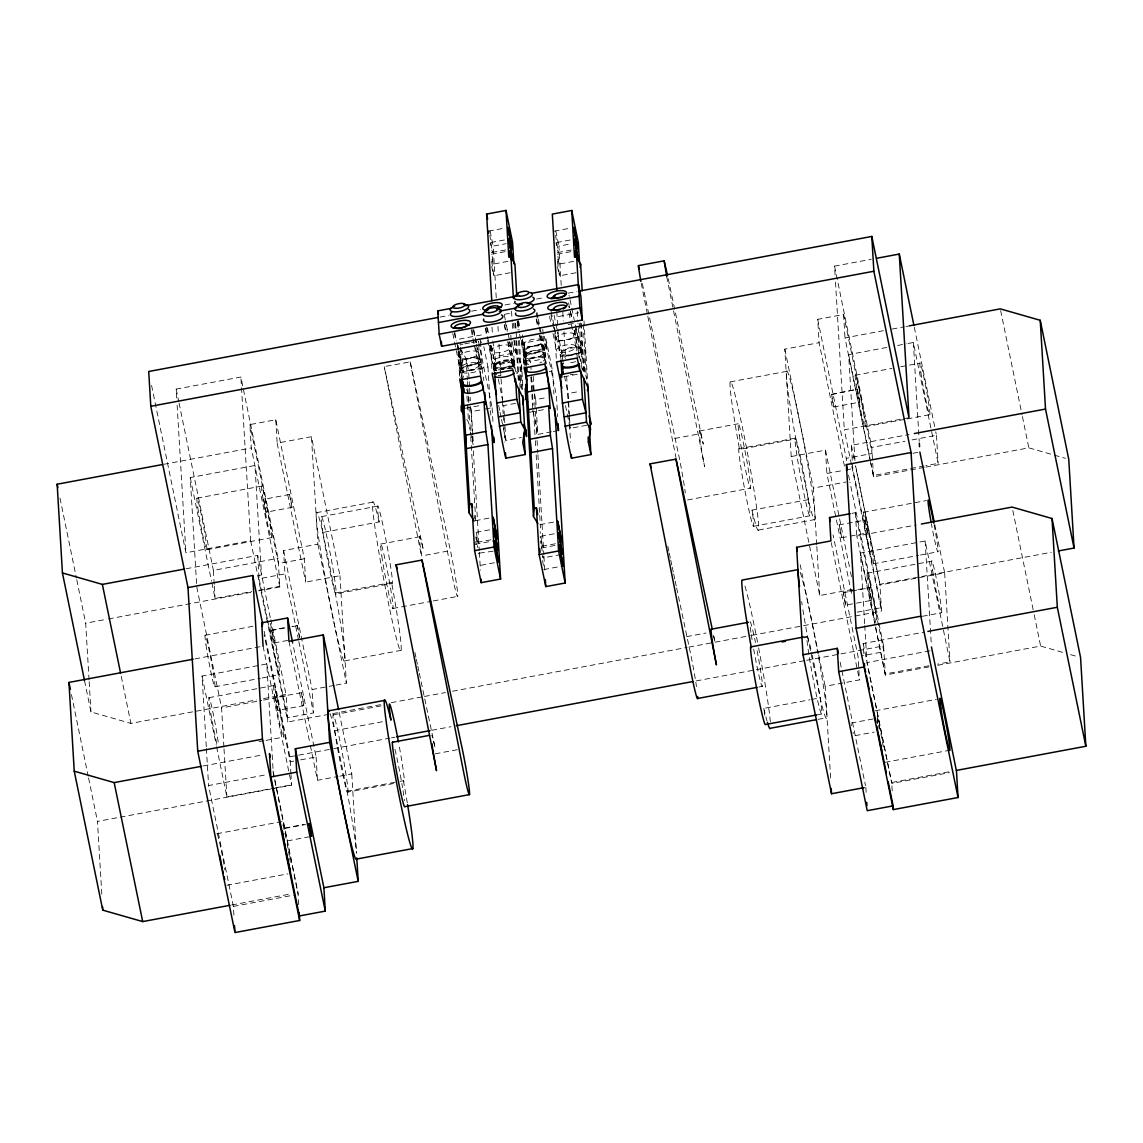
<?xml version="1.0" encoding="UTF-8"?>
<svg xmlns="http://www.w3.org/2000/svg" width="1143" height="1143" viewBox="0 0 1143 1143"><rect width="100%" height="100%" fill="white"/><g stroke="black" fill="none" stroke-linecap="round" stroke-linejoin="round"><path stroke-width="0.75" stroke-dasharray="5 3.75" d="M263.619 499.334L266.09 512.207L291.965 507.378L290.922 500.248L289.508 494.49L263.619 499.334L266.09 512.207M287.679 640.423L273.877 643.009L272.448 637.251L271.405 630.122L285.207 627.536M273.877 643.009L271.491 630.164M275.42 697.544L277.892 710.417L303.767 705.588L302.724 698.459L301.309 692.701L275.42 697.544L277.892 710.417M289.508 494.49L291.965 507.378M299.495 637.651L297.294 625.292L292.108 626.25M301.309 692.701L303.767 705.588M410.108 361.788L450.599 567.642A32.947 1.557 79.4 0 0 457.743 594.403A32.947 1.557 79.4 0 0 449.256 545.082L410.237 361.845L384.234 366.632L421.596 556.784M490.79 539.825L477.845 542.239L476.117 530.466M493.104 551.197L478.546 553.255M505.563 249.974L492.476 252.332L489.833 235.458M507.878 261.347L493.319 264.076L491.59 252.303M510.192 272.72L494.019 275.749L491.219 258.818M555.369 543.782L542.425 546.197L540.168 531.724M560.913 554.555L543.125 557.884L542.996 555.884M571.286 250.003L558.341 252.417L555.555 235.487M573.6 261.39L559.041 264.104L557.313 252.332M575.901 272.763L559.727 275.777L556.941 258.847M831.432 394.478L857.321 389.249L859.793 402.122L833.919 406.965L832.49 401.207L831.432 394.478L857.321 389.249M833.919 406.965L831.533 394.121M850.321 536.138L867.58 532.924L865.208 520.079L839.233 524.866L841.605 537.71L848.606 536.467M841.691 537.753L839.233 524.866M852.621 603.875L845.62 605.133L843.248 592.288L869.223 587.488L871.595 600.332L854.335 603.561M845.706 605.176L843.248 592.288M865.108 520.036L867.58 532.924M871.595 600.332L869.123 587.459M459.429 376.204L460.243 357.23L459.186 352.058M523.765 364.188L524.566 345.215L522.451 334.856M524.494 365.346L523.637 351.13L524.423 342.929L545.983 338.899L552.555 370.932L553.926 394.092M520.136 387.977L519.508 377.533L521.551 364.603L513.307 347.329L511.535 338.685M488.547 231.129L504.72 228.114M490.861 242.516L505.42 239.787M554.269 231.172L570.443 228.143M496.248 297.78L493.176 246.102L506.12 243.688M491.561 254.189L506.12 251.474M556.584 242.545L571.143 239.83M561.227 285.336L558.898 246.131L571.843 243.716M557.27 254.217L571.829 251.503M440.055 317.082L448.828 315.439M471.645 311.182L480.417 309.539M504.992 304.952L513.764 303.309M536.581 299.052L543.597 297.737M568.171 293.151L576.944 291.508M504.52 314.311L512.964 312.725M558.413 316.54L578.672 312.768M176.708 397.993L176.179 389.106L240.887 377.019L278.106 558.298L279.806 586.945L258.832 590.86M835.09 275.034L834.561 266.133L871.28 259.275M481.389 334.942L459.843 338.957L460.215 345.186M458.072 350.372L457.757 345.143L462.944 344.186M464.672 343.857L469.844 342.886M471.573 342.571L476.745 341.6M568.257 324.512L573.429 323.54M578.815 337.271L582.359 352.587L560.799 356.616L558.556 341.057L578.815 337.271L577.987 323.383M546.54 348.244L544.954 343.843L524.694 347.629L524.98 352.273L546.54 348.244L545.983 338.899M495.905 370.261L495.09 356.573L516.636 352.558L513.879 340.643M469.516 386.634L468.559 370.589L487.961 366.96L483.818 346.729M480.474 341.671L482.06 368.375L461.801 372.161L462.129 377.447M516.565 373.304L517.865 373.061L516.022 371.546M279.806 586.945L251.289 447.956L249.888 424.596L275.777 419.767L304.309 558.756L305.695 582.116L340 575.701L311.467 436.712L277.163 443.127L305.695 582.116M844.434 466.058L819.102 342.7L817.716 319.354L843.605 314.511L872.138 453.5L846.249 458.343L846.549 463.344M549.312 371.532L552.555 370.932M563.713 376.804L577.215 374.29M163.835 464.287L251.289 447.956M465.272 408.28L482.16 405.122M852.321 589.445L819.731 595.532L791.213 456.543L784.812 349.115L819.102 342.7M924.13 467.401L873.523 476.86L844.991 337.871L885.125 330.37M892.111 329.07L904.327 326.784M906.07 326.469L909.557 325.812M472.759 434.24L471.402 411.623L483.489 409.365M485.218 409.037L492.119 407.751L478.474 341.286L480.546 376.076M504.392 416.023L503.763 405.579L515.836 403.322M551.612 431.825L537.81 434.411L535.738 399.607L547.811 397.35M569.443 416.181L568.085 393.563L580.173 391.306M529.866 412.252L546.74 409.094M196.567 583.516L190.252 477.56L254.96 465.472L261.49 574.972L256.232 575.943M854.935 460.558L848.635 354.601L887.111 347.415M897.598 345.457L906.342 343.814M908.099 343.486L913.343 342.514L938.146 463.372L925.901 465.658M730.177 381.905L786.484 371.389M501.52 419.381L505.835 440.384L521.365 437.483M553.341 431.511L558.513 430.54M565.499 405.622L570.157 428.368L589.145 424.825M196.896 498.205L261.604 486.118M855.264 375.233L891.983 368.375M900.727 366.732L907.728 365.431M909.471 365.103L919.972 363.145M699.373 431.025L738.207 423.767M674.784 438.441L700.673 433.611L703.274 444.127L667.869 277.02M316.34 512.707L372.632 502.191M321.64 516.593L377.933 506.078M738.921 448.699L795.214 438.183M151.576 385.434L185.923 552.783L250.646 540.696L240.887 377.019M808.301 499.662L752.008 510.164L752.508 513.421A39.548 1.872 79.4 0 1 746.708 499.634A39.548 1.872 79.4 0 1 739.55 449.456L795.857 438.941L794.928 433.969A75.795 3.586 79.4 0 1 788.713 374.961A75.795 3.586 79.4 0 1 810.573 481.432A75.795 3.586 79.4 0 1 809.187 503.463L795.857 438.941M851.464 464.687L844.306 429.825L909.014 417.738M206.769 549.74L271.477 537.653M865.137 426.768L905.356 419.252M907.113 418.924L929.845 414.68M322.855 532.452L336.271 598.275A75.795 3.586 79.4 0 1 342.486 657.282A75.795 3.586 79.4 0 1 320.626 550.812A75.795 3.586 79.4 0 1 322.012 528.78L322.855 532.452L379.162 521.937A39.548 1.872 79.4 0 1 383.734 528.88A39.548 1.872 79.4 0 1 391.949 583.401L335.656 593.917L334.728 591.56A39.548 1.872 79.4 0 1 322.126 527.337A39.548 1.872 79.4 0 1 328.084 542.539A39.548 1.872 79.4 0 1 335.656 593.917M186.138 568.757L257.675 555.384L270.348 618.134M298.509 639.937L284.95 573.915L283.564 550.555L317.854 544.154L311.467 436.712M791.213 456.543L825.503 450.142L850.106 570.014M857.15 612.162L881.31 607.647L852.778 468.659L851.392 445.299L909.099 434.526M475.388 520.679L493.19 517.35M214.227 584.402L213.398 570.386L278.106 558.298M873.523 476.86L871.766 447.427L904.999 441.227M912 439.912L936.474 435.34L935.76 431.854M380.648 544.068L419.481 536.81M304.309 558.756L278.421 563.585L249.888 424.596M476.088 532.352L493.876 529.038M912.857 453.314L919.858 452.014M539.967 524.637L557.77 521.322M267.276 618.706L259.075 578.744L284.95 573.915M851.506 593.374L826.889 473.488L844.148 470.273M845.877 469.944L852.778 468.659M687.586 499.948L750.551 488.19M475.159 544.339L494.576 540.71M447.642 551.083L421.753 555.912A32.947 1.557 79.4 0 1 423.367 549.926L384.234 366.632M540.668 536.324L558.456 532.995M211.869 582.873L215.07 598.418L251.789 591.56M258.789 590.245L279.778 586.33M924.158 465.987L873.438 475.459L870.952 463.372M89.068 679.999L85.682 623.206L106.67 619.277M108.414 618.949L251.831 592.174M816.716 544.74L813.345 488.104L845.92 482.017M925.873 467.087L1028.829 447.856L1065.433 458.329M541.368 547.997L559.156 544.668M480.846 565.285L497.034 562.27M335.299 593.003L391.592 582.487L391.949 583.401M753.594 526.323L809.887 515.807M543.811 569.557L563.228 565.928M758.566 530.052L814.873 519.536M851.949 513.364L855.407 512.721L883.925 651.71L861.493 655.896M205.054 635.265L255.775 625.793M863.422 512.307L926.387 500.548M271.391 630.522L285.207 627.936M292.108 626.65L297.28 625.678M392.992 608.476L431.468 601.289M433.226 600.961L457.7 596.389M194.867 658.897L261.333 646.495M928.945 666.912L885.325 675.07L856.793 536.081L916.129 524.994M206.283 746.679L202.068 676.042L266.776 663.954L273.306 773.454L298.109 894.312M864.651 623.721L860.45 553.083L925.158 540.996L949.962 661.854L937.717 664.14M344.715 660.868L401.022 650.353M214.927 686.8L260.39 678.299M262.147 677.97L279.635 674.713M873.295 563.842L918.772 555.341M920.515 555.012L938.003 551.755M867.051 573.257L931.759 561.17M208.912 697.673L273.62 685.586M84.539 680.685L90.969 711.946L130.902 723.39L256.546 699.916M263.519 698.616L286.207 694.372L287.85 721.99L380.662 704.645M267.633 620.435L287.593 717.733L313.482 712.903L312.096 689.543L327.527 686.657M329.241 686.343L334.385 685.386M336.099 685.057L346.386 683.143L340 575.701M751.923 635.308L881.51 611.105L879.924 584.287L1051.317 552.283M223.914 747.065L221.585 707.917L261.804 700.402M263.562 700.073L286.293 695.83L270.877 619.677M934.745 524.523L944.661 572.872L879.953 584.959L855.507 465.815M843.234 592.688L869.123 587.845M686.586 636.651L706.003 633.022M391.177 702.688L422.696 696.801M424.453 696.473L445.456 692.544M452.471 691.244L687.129 647.409M688.886 647.095L713.403 642.509M715.147 642.18L750.179 635.637M333.442 714.804L381.205 705.874M803.6 637.022L807.015 636.394M804.243 637.794L807.658 637.151L806.729 632.179A75.795 3.586 79.4 0 1 802.4 606.576M922.401 616.306L941.632 612.705M259.004 741.693L264.247 740.707M266.005 740.378L283.493 737.121M330.041 713.518A75.795 3.586 79.4 0 1 333.813 726.991L334.656 730.663L384.134 721.419M203.168 765.981L262.504 754.909M863.779 653.525L863.194 643.509L924.401 632.079M290.965 774.297L289.922 756.78L296.923 755.48M298.68 755.152L331.956 748.936M333.699 748.608L389.749 738.149M391.492 737.821L394.992 737.164M431.768 730.291L451.042 726.691M696.201 680.914L804.786 660.625M806.529 660.297L883.582 645.909L849.949 482.06M293.68 761.152L290.222 761.795L264.19 634.965M300.58 759.866L316.111 756.966L292.565 642.295M233.915 915.114L233.401 906.399L208.597 785.541L266.305 774.754M929.931 650.81L866.965 662.583L891.769 783.441L949.49 772.654M758.852 687.043L762.352 686.386M435.169 753.823L457.829 749.594M216.598 746.822L226.886 796.9L274.106 788.084M275.849 787.756L291.594 784.812M928.973 665.769L885.254 673.941L874.981 623.864M101.813 894.183L97.484 821.403L118.472 817.488M120.215 817.159L270.62 789.07M272.377 788.741L291.608 785.155L291.022 775.14M310.367 745.565L317.497 780.312L338.071 776.468M339.785 776.154L351.787 773.911L338.957 711.375M830.604 777.969L825.146 686.3L859.436 679.899L858.05 656.539L833.09 534.924M937.674 665.283L1040.63 646.066L1063.919 652.724M764.781 715.189A39.548 1.872 79.4 0 0 764.31 711.632L763.81 708.374L809.873 699.773M811.573 699.459L820.102 697.859M347.101 791.213L398.278 781.655M399.979 781.341L403.393 780.698L403.75 781.612A39.548 1.872 79.4 0 0 398.764 743.579M347.458 792.128A39.548 1.872 79.4 0 0 339.885 740.75A39.548 1.872 79.4 0 0 333.913 725.548A39.548 1.872 79.4 0 0 346.529 789.77L347.458 792.128L393.521 783.526M816.573 714.961L821.688 714.018M818.131 719.347L826.66 717.747M216.87 833.747L279.821 821.988M875.238 710.789L936.446 699.359M284.936 828.003L303.909 824.46M284.921 828.404L305.624 824.532M851.035 723.076L873.466 718.89M287.393 840.891L309.824 836.705M855.221 735.635L874.209 732.091M226.743 885.282L287.95 873.852M885.111 762.324L949.819 750.237M231.7 904.97L291.022 893.897M892.212 790.842L891.711 782.498L949.433 771.725M233.401 906.399L294.608 894.969M1070.577 654.639L1077.235 656.539M558.341 252.417L557.527 250.117M559.041 264.104L557.227 257.332M859.793 402.122L857.321 389.649M559.727 275.777L558.913 273.477M493.319 264.076L491.504 257.289M494.019 275.749L493.204 273.448M542.425 546.197L540.082 536.71M543.125 557.884L542.311 555.569M477.845 542.239L476.031 535.467M478.531 553.912L478.117 553.069M297.294 625.292L299.68 636.965M466.758 419.438L468.516 422.253L470.287 430.882M523.637 351.13L530.652 362.474L531.081 369.575M459.943 348.572L466.073 358.502L468.559 370.589M575.515 324.955L577.629 335.313L585.888 352.587L583.844 365.517L586.673 379.333M480.36 339.885L481.417 342.814M492.476 252.332L491.804 250.088M877.167 718.761L878.01 722.347M851.521 724.476L851.806 725.705M752.008 510.164L752.894 513.979A75.795 3.586 79.4 0 0 754.28 491.947A75.795 3.586 79.4 0 0 732.42 385.477A75.795 3.586 79.4 0 0 738.635 444.484L739.55 449.456M763.81 708.374L764.696 712.189A75.795 3.586 79.4 0 0 766.996 720.947M713.646 636.222L715.075 642.337L713.603 635.379M334.656 730.663L348.072 796.485A75.795 3.586 79.4 0 1 356.502 853.264M379.162 521.937L378.304 518.265A75.795 3.586 79.4 0 0 376.919 540.296A75.795 3.586 79.4 0 0 398.778 646.767A75.795 3.586 79.4 0 0 392.578 587.759L391.592 582.487M642.352 283.607L677.385 448.956A32.947 1.557 79.4 0 1 685.314 492.919M667.798 546.211L668.912 551.44M669.284 553.169L670.384 558.398M670.755 560.141L671.855 565.356M672.227 567.099L673.327 572.329M673.698 574.057L674.813 579.287M675.17 581.03L676.285 586.245M676.656 587.988L689.186 647.167A32.947 1.557 79.4 0 1 696.487 686.6M558.441 271.448L557.384 266.29M492.733 271.42L491.661 266.262M540.339 540.953L540.853 543.396M475.745 536.981L477.788 547.611M414.895 652.396L415.995 657.611M416.366 659.354L417.466 664.583M417.838 666.312L418.952 671.541M419.324 673.284L435.169 748.122A32.947 1.557 79.4 0 0 432.926 738.864M1000.654 310.596L1022.056 414.838M1022.413 416.581L1028.829 447.856M1012.812 510.55L1033.858 613.048M1034.215 614.791L1040.63 646.066M914.3 327.269L935.403 430.111M834.561 266.133L871.766 447.427M848.635 354.601L870.609 461.643M851.392 445.299L854.235 459.2M855.664 466.158L879.924 584.287M851.821 466.43L881.51 611.105M817.716 319.354L846.249 458.343M848.52 475.088L849.592 480.317M860.45 553.083L874.624 622.135M850.463 571.757L851.535 576.958M863.194 643.509L891.711 782.498M831.261 542.654L859.436 679.899M784.812 349.115L813.345 488.104M840.162 662.24L865.48 785.598M800.171 564.685L818.359 653.296M818.717 655.039L825.146 686.3M563.056 362.145L561.399 351.258A11.273 3.972 -11.6 0 1 580.573 347.686L582.216 358.559A11.273 3.972 -11.6 0 1 580.515 359.716M580.573 347.686L582.216 358.559M555.784 230.957L558.898 246.131M570.043 299.623L571.457 306.538M571.814 308.267L574.3 320.369M576.072 328.998L580.33 349.744A9.387 3.3 -11.6 0 1 566.671 355.216A9.387 3.3 -11.6 0 1 566.328 349.444A9.387 3.3 -11.6 0 1 580.33 349.744M580.83 359.688L582.401 369.246M568.6 302.866L572.071 319.797M574.157 329.941L575.2 335.028A9.887 3.472 -11.6 0 1 560.827 340.771A9.887 3.472 -11.6 0 1 560.456 334.713A9.887 3.472 -11.6 0 1 575.2 335.028M581.416 365.403L582.473 370.575M570.286 311.639L572.071 320.269M574.2 330.641L580.587 361.76A9.387 3.3 -11.6 0 0 580.215 360.959M568.957 312.853L571.029 323.012M571.386 324.698L575.901 346.7A9.887 3.472 -11.6 0 1 561.513 352.458A9.887 3.472 -11.6 0 1 561.156 346.386A9.887 3.472 -11.6 0 1 575.901 346.7M554.084 315.168L555.498 322.083M555.855 323.812L561.885 353.187M561.399 351.258L562.813 358.145A11.273 3.972 -11.6 0 1 581.987 354.573M551.14 311.625L560.913 358.573M564.499 376.076L568.085 393.563M550.926 314.954L554.398 331.884M554.741 333.57L555.784 338.642M549.54 316.482L550.926 323.255M553.012 333.399L556.484 350.329M544.239 336.256L556.441 395.735L557.684 416.624M536.939 312.296L537.982 317.383M538.339 319.068L541.453 334.299M541.811 335.985L542.854 341.071A9.887 3.472 -11.6 0 1 528.466 346.815A9.887 3.472 -11.6 0 1 528.109 340.757A9.887 3.472 -11.6 0 1 542.854 341.071M543.611 345.8L545.268 356.687A11.273 3.972 -11.6 0 1 526.094 360.259L524.451 349.387A11.273 3.972 -11.6 0 1 543.611 345.8L545.268 356.687M536.267 313.296L538.753 325.398M539.11 327.127L543.368 347.858A9.387 3.3 -11.6 0 1 529.709 353.33A9.387 3.3 -11.6 0 1 529.366 347.572A9.387 3.3 -11.6 0 1 543.368 347.858M536.596 318.897L537.982 325.669M540.067 335.828L543.539 352.744A9.887 3.472 -11.6 0 1 529.166 358.502A9.887 3.472 -11.6 0 1 528.809 352.43A9.887 3.472 -11.6 0 1 543.539 352.744M525.666 364.674L525.437 360.674A11.273 3.972 -11.6 0 1 544.597 357.102L546.011 363.988M536.196 319.411L537.61 326.312M539.382 334.956L544.354 359.159M531.124 377.161L535.738 399.607M518.565 320.997L520.308 328.841M522.437 339.214L526.094 360.259M517.393 321.126L519.165 329.77M521.294 340.128L525.909 362.602M525.437 360.674L526.852 367.56M517.179 322.526L519.265 332.684M519.608 334.37L524.123 356.373M532.852 410.237L537.81 434.411M490.061 230.929L493.176 246.102M519.508 377.533L521.994 389.62M513.893 360.388L515.307 367.274A11.273 3.972 -11.6 0 0 496.133 370.861L494.719 363.974A11.273 3.972 -11.6 0 1 513.893 360.388L515.536 371.275M504.277 314.882L506.006 323.355M506.363 325.041L509.478 340.271M509.835 341.957L510.878 347.029A9.887 3.472 -11.6 0 1 496.491 352.787A9.887 3.472 -11.6 0 1 496.133 346.715A9.887 3.472 -11.6 0 1 510.878 347.029M505.135 320.969L507.263 331.341M509.392 341.714L513.65 362.445A9.387 3.3 -11.6 0 1 499.991 367.917A9.387 3.3 -11.6 0 1 499.648 362.16A9.387 3.3 -11.6 0 1 513.65 362.445M494.376 373.29L493.433 365.846A11.273 3.972 -11.6 0 1 512.593 362.274L514.007 369.16M504.62 324.869L506.006 331.641M508.092 341.8L511.564 358.716A9.887 3.472 -11.6 0 1 497.191 364.46A9.887 3.472 -11.6 0 1 496.834 358.402A9.887 3.472 -11.6 0 1 511.564 358.716M512.593 362.274L513.893 371.432M504.192 324.583L505.606 331.499M507.735 341.857L512.35 364.331M491.561 346.1L496.576 370.589M498.377 379.333L503.763 405.579M487.404 327.87L488.818 334.785M490.947 345.157L495.205 365.903M486.604 326.969L488.332 335.428M490.418 345.586L491.461 350.658M494.719 363.974L496.376 374.847M485.746 328.027L487.161 334.942M487.518 336.671L493.905 367.775M493.433 365.846L494.833 372.732M485.204 328.498L487.289 338.657M487.647 340.343L492.162 362.345M498.648 405.394L499.734 410.637M500.091 412.394L501.163 417.638M479.846 357.959L481.489 368.846A11.273 3.972 -11.6 0 1 462.329 372.418L460.672 361.545A11.273 3.972 -11.6 0 1 479.846 357.959L481.489 368.846M473.659 329.384L477.131 346.315M477.474 348.001L478.517 353.073A9.887 3.472 -11.6 0 1 464.144 358.831A9.887 3.472 -11.6 0 1 463.772 352.758A9.887 3.472 -11.6 0 1 478.517 353.073M473.573 330.641L476.059 342.743M476.402 344.472L479.603 360.031A9.387 3.3 -11.6 0 1 465.944 365.489A9.387 3.3 -11.6 0 1 465.601 359.731A9.387 3.3 -11.6 0 1 479.603 360.031M471.916 329.227L473.659 337.685M475.745 347.829L479.217 364.76A9.887 3.472 -11.6 0 1 464.83 370.503A9.887 3.472 -11.6 0 1 464.472 364.446A9.887 3.472 -11.6 0 1 479.217 364.76M471.216 330.041L474.059 343.872M474.416 345.6L480.446 374.975M457.757 345.143L458.829 350.329M466.801 389.177L467.858 394.349M468.216 396.078L469.987 404.708M470.344 406.437L471.402 411.623M454.771 332.356L456.543 341M456.9 342.729L461.158 363.474M460.672 361.545L462.329 372.418M454.242 333.013L455.986 341.471M458.057 351.63L459.1 356.702M452.785 333.485L461.658 376.69M470.645 432.611L473.131 444.698M474.216 515.55L474.888 518.879M317.854 544.154L346.386 683.143M283.564 550.555L312.096 689.543M298.866 641.666L313.482 712.903M288.965 641.323L310.01 743.836M250.646 540.696L287.85 721.99M264.162 631.279L289.922 756.78M263.076 646.166L291.608 785.155M273.048 770.968L298.009 892.583L298.737 904.77M176.179 389.106L178.694 401.307M179.051 403.05L213.398 570.386M190.252 477.56L211.526 581.144M196.782 587.059L221.585 707.917M202.068 676.042L216.256 745.107M121.272 676.47L130.902 723.39M60.008 498.105L76.41 578.029M76.767 579.772L85.682 623.206M71.452 694.587L88.211 776.24M88.568 777.969L97.484 821.403M666.74 276.606L704.617 466.687A32.947 1.557 79.4 0 1 700.673 433.611M641.209 283.193L647.467 314.582M647.81 316.325L675.956 457.571M555.998 242.93L556.527 245.645M490.276 242.902L490.818 245.616M807.658 637.151L820.988 701.673A75.795 3.586 79.4 0 0 818.217 655.153M541.396 546.111L542.368 551.583M475.674 541.639L476.188 544.425M403.393 780.698L404.365 785.97A75.795 3.586 79.4 0 1 407.308 803.015M878.653 725.676L879.153 728.748M877.653 723.69L877.138 720.619M542.611 560.584L543.439 565.642M853.035 732.134L853.264 733.577M492.833 341.028L495.09 356.573M482.06 368.375L483.818 380.519M936.474 435.34L938.146 463.372M944.661 572.872L949.962 661.854M913.343 342.514L919.229 441.412M925.158 540.996L931.359 645.195M883.582 645.909L885.325 675.07M864.751 625.492L866.865 660.811M843.605 314.511L844.991 337.871M855.407 512.721L856.793 536.081M865.837 787.341L866.337 795.671M835.504 282.15L844.306 429.825M825.503 450.142L826.889 473.488M816.816 546.483L819.731 595.532M584.002 320.997L587.645 382.176M583.187 324.483L586.373 377.947M581.358 323.355L584.43 374.918M580.587 322.969L583.473 371.389M579.301 323.212L581.058 352.83M577.258 311.225L577.887 321.654M577.629 335.313L578.987 357.93M575.472 328.441L577.229 358.016M569.543 417.924L570.157 428.368M562.827 312.068L563.356 320.983M563.985 331.67L565.585 358.402M566.642 376.218L568.014 399.393M568.128 401.179L568.871 413.652M568.971 415.423L569.4 422.553M569.5 424.339L570.571 442.155M556.798 311.539L558.556 341.057M554.441 327.084L556.512 361.888M544.954 343.843L546.111 363.445M544.597 357.102L544.84 361.088M542.796 329.27L543.111 334.485M543.211 336.228L544.868 364.06M533.238 376.333L536.953 438.712M537.067 440.484L537.81 452.971M537.91 454.743L543.854 554.541M543.954 556.327L544.911 572.357M531.509 376.69L533.195 405.136M533.624 412.252L535.21 438.926M535.31 440.698L535.738 447.813M536.167 454.928L539.653 513.607M539.753 515.379L540.496 527.823M530.881 377.176L532.738 408.494M526.28 352.03L526.994 364.103M524.423 342.929L525.809 366.103M522.508 340.1L524.166 367.932M521.551 364.603L521.865 369.832M521.965 371.561L522.908 387.22M518.293 320.969L518.822 329.856M519.451 340.528L522.422 390.306M517.265 320.883L517.793 329.798M518.422 340.485L521.179 386.82M515.636 323.326L519.236 383.777M514.879 322.94L515.293 329.913M515.907 340.357L518.265 379.976M513.578 323.183L513.993 330.156M514.621 340.6L515.35 352.801M511.55 311.196L512.164 321.612M512.264 323.355L512.678 330.298M513.307 347.329L514.55 368.203M510.821 335.242L511.135 340.457M511.235 342.2L512.893 370.032M504.492 417.752L505.835 440.384M497.948 326.298L498.377 333.427M499.005 344.114L502.306 399.364M502.406 401.136L503.149 413.609M503.249 415.395L503.677 422.524M503.792 424.31L504.849 442.127M492.019 327.141L492.433 334.085M490.533 346.072L492.19 373.904M492.119 407.751L493.147 425.153M487.961 366.96L490.833 415.08M472.859 435.983L473.373 444.684M469.616 388.406L470.359 400.879M470.787 408.008L472.373 434.74M472.473 436.526L472.902 443.655M473.331 450.785L479.274 550.583M479.374 552.355L480.431 570.186M466.073 358.502L467.344 379.833M467.444 381.619L467.773 386.948M467.873 388.734L468.83 404.736M468.93 406.508L470.63 434.954M470.73 436.74L475.917 523.865M466.958 396.15L468.516 422.253M461.801 349.787L463.444 377.404M460.329 347.229L462.143 377.647M460.243 357.23L461.386 376.376M459.272 350.715L460.858 377.39M458.172 352.101L459.829 379.947M351.787 773.911L356.487 852.735M316.111 756.966L317.497 780.312M275.777 419.767L277.163 443.127M257.675 555.384L259.075 578.744M214.341 586.159L215.07 598.418M224.014 748.851L226.886 796.9M206.383 748.451L208.597 785.541M177.136 405.108L185.923 552.783M89.168 681.771L90.969 711.946M480.089 361.96A11.273 3.972 -11.6 0 1 460.915 365.531M462.086 368.432A11.273 3.972 -11.6 0 1 481.26 364.846M580.801 351.673A11.273 3.972 -11.6 0 1 561.642 355.259M575.615 361.674A11.273 3.972 -11.6 0 1 569.886 362.745M568.957 295.365A9.387 3.3 -11.6 0 1 569.328 296.166M573.014 374.361A11.273 3.972 -11.6 0 1 570.143 374.761M568.242 306.738A9.387 3.3 -11.6 0 1 569.214 307.367M514.121 364.388A11.273 3.972 -11.6 0 1 494.962 367.96M500.505 375.561A11.273 3.972 -11.6 0 1 498.177 375.347M512.836 366.26A11.273 3.972 -11.6 0 1 508.864 368.475M495.476 370.346A11.273 3.972 -11.6 0 1 493.662 369.846M503.32 369.389A9.387 3.3 -11.6 0 1 494.39 366.532A9.387 3.3 -11.6 0 1 508.906 362.402A9.387 3.3 -11.6 0 1 507.906 368.075M501.448 369.618A11.273 3.972 -11.6 0 1 504.306 368.946M507.178 368.546A11.273 3.972 -11.6 0 1 512.193 368.66M543.854 349.801A11.273 3.972 -11.6 0 1 524.68 353.373M525.866 356.273A11.273 3.972 -11.6 0 1 545.025 352.687M216.813 743.607A26.36 1.243 79.4 0 1 209.583 705.474A26.36 1.243 79.4 0 1 211.626 706.388A26.36 1.243 79.4 0 1 218.499 744.364M217.227 833.904A26.36 1.243 79.4 0 1 224.914 869.994M877.21 716.375A26.36 1.243 79.4 0 1 883.296 747.036M875.895 622.721A26.36 1.243 79.4 0 1 868.237 584.587A26.36 1.243 79.4 0 1 869.38 580.344A26.36 1.243 79.4 0 1 876.638 619.963M270.119 623.335A26.36 1.243 79.4 0 1 278.135 661.454A26.36 1.243 79.4 0 1 276.92 665.998A26.36 1.243 79.4 0 1 269.734 624.778M281.578 821.66A26.36 1.243 79.4 0 1 281.935 821.817M282.892 824.732A26.36 1.243 79.4 0 1 285.95 838.09M287.264 844.663A26.36 1.243 79.4 0 1 287.893 848.049M288.507 851.421A26.36 1.243 79.4 0 1 289.365 856.35M289.622 857.907A26.36 1.243 79.4 0 1 290.336 862.336M934.131 524.894A26.36 1.243 79.4 0 1 937.86 551.898A26.36 1.243 79.4 0 1 931.374 523.665M528.752 364.46A9.387 3.3 -11.6 0 1 527.937 360.059A9.387 3.3 -11.6 0 1 540.268 357.173A9.387 3.3 -11.6 0 1 543.225 361.059M541.796 362.017A9.387 3.3 -11.6 0 1 539.91 362.902M394.921 749.265A32.947 1.557 79.4 0 1 402.522 787.584M403.008 790.613A32.947 1.557 79.4 0 1 404.436 800.643M431.725 735.22A32.947 1.557 79.4 0 1 432.568 737.606M809.387 657.654A39.548 1.872 79.4 0 0 819.26 707.303A39.548 1.872 79.4 0 0 820.603 701.116L819.317 692.744A39.548 1.872 79.4 0 0 812.287 655.353M808.83 654.139A39.548 1.872 79.4 0 1 811.987 653.925M802.129 604.89A75.795 3.586 79.4 0 1 801.629 601.589M800.186 572.186A75.795 3.586 79.4 0 1 817.931 653.567M744.965 586.059A75.795 3.586 79.4 0 1 757.652 642.737M758.623 647.838A75.795 3.586 79.4 0 1 770.439 723.676M757.109 650.724A32.947 1.557 79.4 0 1 762.167 686.572A32.947 1.557 79.4 0 1 753.68 649.195M752.037 639.551A32.947 1.557 79.4 0 1 751.151 633.851M750.922 632.25A32.947 1.557 79.4 0 1 749.979 623.964M750.008 621.978A32.947 1.557 79.4 0 1 755.48 642.509M808.801 502.906L807.515 494.533A39.548 1.872 79.4 0 0 795.371 438.14A39.548 1.872 79.4 0 0 803.658 492.29A39.548 1.872 79.4 0 0 808.801 502.906M739.35 435.654A32.947 1.557 79.4 0 0 750.094 487.975A32.947 1.557 79.4 0 0 743.679 444.298A32.947 1.557 79.4 0 0 739.35 435.654M205.969 644.766A26.36 1.243 79.4 0 0 214.555 686.629A26.36 1.243 79.4 0 0 209.426 651.681A26.36 1.243 79.4 0 0 205.969 644.766M864.337 521.808A26.36 1.243 79.4 0 0 872.938 563.67A26.36 1.243 79.4 0 0 867.808 528.723A26.36 1.243 79.4 0 0 864.337 521.808M197.81 507.706A26.36 1.243 79.4 0 0 206.397 549.583A26.36 1.243 79.4 0 0 201.268 514.636A26.36 1.243 79.4 0 0 197.81 507.706M856.178 384.734A26.36 1.243 79.4 0 0 864.765 426.596A26.36 1.243 79.4 0 0 859.636 391.649A26.36 1.243 79.4 0 0 856.178 384.734M262.519 495.619A26.36 1.243 79.4 0 0 271.105 537.496A26.36 1.243 79.4 0 0 265.976 502.549A26.36 1.243 79.4 0 0 262.519 495.619M274.534 695.087A26.36 1.243 79.4 0 0 283.135 736.949A26.36 1.243 79.4 0 0 277.992 702.002A26.36 1.243 79.4 0 0 274.534 695.087M932.674 570.686A26.36 1.243 79.4 0 0 941.275 612.548A26.36 1.243 79.4 0 0 936.146 577.601A26.36 1.243 79.4 0 0 932.674 570.686M920.887 372.647A26.36 1.243 79.4 0 0 929.488 414.509A26.36 1.243 79.4 0 0 924.358 379.576A26.36 1.243 79.4 0 0 920.887 372.647M381.805 555.941A32.947 1.557 79.4 0 0 392.549 608.276A32.947 1.557 79.4 0 0 386.134 564.599A32.947 1.557 79.4 0 0 381.805 555.941"/><path stroke-width="1.5" d="M421.91 559.999L462.401 765.853A32.947 1.557 79.4 0 0 469.53 792.613A32.947 1.557 79.4 0 0 461.058 743.293L422.038 560.056L396.021 564.842L436.512 770.682L433.554 754.123A32.947 1.557 79.4 0 1 431.983 743.779M712.118 628.407L676.056 459.1L650.038 463.872L690.529 669.727A32.947 1.557 79.4 0 0 697.673 696.487M640.866 281.449L638.237 265.662L664.126 260.833L666.74 276.606M675.927 459.043L716.418 664.897A32.947 1.557 79.4 0 1 711.632 629.436M463.258 413.823L461.501 411.009L462.315 392.035L461.486 378.119M527.595 401.807L525.837 398.993L526.637 380.019L525.866 367.217M474.159 521.022L468.901 512.521L469.687 504.32L462.243 379.376M537.867 523.565L533.481 516.479L534.267 508.278L526.937 385.062M522.737 395.649L524.751 429.425L522.737 442.455L525.209 454.543L505.806 458.172C499.12 430.139 495.848 401.522 494.833 372.732M580.115 267.362L580.615 264.104L576.658 256.789L574.515 257.189L571.729 210.483L552.326 214.098L556.841 290.051M564.385 416.824L585.945 412.809L582.501 399.307L580.815 370.818L560.556 374.604C561.699 402.765 564.985 430.754 571.514 458.2L590.931 454.571L588.459 442.484L590.46 429.454L587.745 383.905M522.865 404.251L523.623 399.407L515.379 382.119L512.893 370.032L492.19 373.904L496.505 394.892M587.445 390.62L587.959 387.391L579.701 370.103L577.229 358.016L556.512 361.888L561.899 388.134M491.761 300.623L486.604 214.07L506.02 210.441L512.593 242.473L513.864 263.862M516.807 296.08L514.907 264.076L510.935 256.761L508.792 257.161L506.02 210.441M531.566 293.351L578.472 284.593L580.944 296.666L582.344 320.026L441.655 346.3L439.169 334.213L437.783 310.867L451.671 308.267M465.572 305.667L515.936 296.266M438.298 317.411L148.719 371.489L150.79 406.294L187.995 587.588L197.739 751.265L234.958 932.559L299.666 920.472L299.195 912.6M578.701 291.194L871.795 236.444L909.014 417.738L899.27 254.06L876.538 258.304M438.469 322.54L483.632 314.111M499.262 311.182L516.636 307.938M532.267 305.024L579.158 296.266M439.169 334.213L579.858 307.938L578.472 284.593M150.79 406.294L873.866 271.248L871.795 236.444M546.64 372.347L526.394 376.133L527.352 391.978L548.897 387.948L546.325 367.003M484.818 392.535L485.532 404.493L484.06 401.922L463.801 405.708L463.987 408.522M84.539 680.685L62.436 572.957L57.15 484.218L162.092 464.615M496.533 403.065L516.793 399.278L515.622 379.69M909.557 325.812L1000.296 308.867L1040.23 320.297L1068.762 459.286L1074.049 548.04L1058.304 550.969M562.256 403.093L582.501 399.307M548.897 387.948L550.112 408.465L548.64 405.879L528.38 409.665L528.566 412.48M498.677 416.795L520.222 412.766L516.793 399.278M499.234 426.139L520.779 422.11L524.751 429.425M485.818 431.44L465.558 435.226L466.373 448.585L487.918 444.57L485.818 431.44L484.06 401.922M564.942 426.168L586.502 422.153L590.46 429.454M550.397 435.397L530.138 439.183L530.952 452.557L552.498 448.527L550.397 435.397L548.64 405.879M469.687 504.32L471.83 503.92L472.502 507.235M62.436 572.957L102.37 584.402L184.394 569.071M914.343 433.54L1045.516 409.051L1040.23 320.297M534.267 508.278L536.41 507.878L537.767 514.536M187.995 587.588L252.717 575.5L262.733 624.307M931.459 646.952L956.491 771.354L958.048 797.514L893.326 809.587L856.121 628.307L846.377 464.615L911.085 452.542L873.866 271.248M491.476 425.767L500.591 579.03L481.174 582.659L474.602 550.626L494.019 546.997L487.918 444.57M554.784 408.351L565.171 583.001L545.768 586.616L539.182 554.598L558.598 550.969L552.498 448.527M263.076 646.166L261.69 622.806L287.579 617.977L292.565 642.295M864.122 787.656L831.533 793.742L803 654.753L796.614 547.311L830.904 540.91L829.518 517.55L850.221 513.693M229.957 905.299L142.704 921.587L102.77 910.157L74.238 771.168L68.951 682.414L193.124 659.225M338.599 709.632L323.269 634.922L288.965 641.323L287.579 617.977M921.358 524.023L1012.098 507.078L1052.031 518.508L1080.564 657.496L1085.85 746.25L956.434 770.411M711.175 629.221L748.322 622.292M328.127 710.917L384.434 700.402M750.722 646.909L803.6 637.022M782.069 641.937L785.47 641.294M197.739 751.265L262.461 739.178L252.717 575.5M856.121 628.307L920.829 616.22L911.085 452.542M74.238 771.168L114.171 782.598L201.425 766.31M270.191 757.08L269.477 753.594L270.862 776.954L299.395 915.943L325.284 911.114L296.751 772.125L295.365 748.765L329.655 742.364L323.269 634.922M803 654.753L837.305 648.352L838.376 653.553M927.902 631.422L1057.318 607.262L1052.031 518.508M396.75 736.835L430.025 730.62M456.286 725.719L692.701 681.557M392.449 742.278L429.597 735.335M270.862 776.954L296.751 772.125M888.111 781.526L893.112 805.858L867.223 810.687L838.691 671.698L864.579 666.869L864.379 663.526M697.63 698.473L757.095 687.372M816.573 714.961L765.396 724.533A39.548 1.872 79.4 0 1 755.609 682.785A39.548 1.872 79.4 0 1 751.351 647.667L750.422 642.695A75.795 3.586 79.4 0 1 741.978 580.101L798.285 569.585A75.795 3.586 79.4 0 0 799.486 586.488M816.431 719.661L770.368 728.262A75.795 3.586 79.4 0 1 767.396 722.319M469.502 794.599L404.793 806.687A32.947 1.557 79.4 0 1 396.892 773.711A32.947 1.557 79.4 0 1 392.906 742.479M412.823 848.563L356.516 859.079A75.795 3.586 79.4 0 1 338.342 783.212A75.795 3.586 79.4 0 1 329.17 711.375M325.284 911.114L323.898 887.754L358.188 881.353L356.787 857.85M664.126 260.833L667.512 275.292M488.704 231.2L488.661 233.129M650.038 463.872L651.139 467.544M396.021 564.842L397.121 568.5M560.556 374.604L562.027 377.119M638.608 266.39L639.337 269.334M576.872 257.675L575.072 250.903L575.815 257.204M1045.516 409.051L1074.049 548.04M1057.318 607.262L1085.85 746.25M899.27 254.06L913.943 325.526M919.858 452.014L934.031 521.065M920.829 616.22L958.048 797.514M846.377 464.615L847.449 469.844M864.937 668.612L865.651 672.084M866.365 675.556L869.209 689.458M870.995 698.144L875.995 722.462M876.71 725.934L886.325 772.854M829.518 517.55L830.232 521.037M796.614 547.311L797.328 550.797M571.729 210.483L578.315 242.502L579.587 263.89M579.858 307.938L582.344 320.026M589.102 415.866L590.874 424.496L590.66 421.01M562.013 364.988L563.07 370.161M526.637 380.019L524.166 367.932L544.868 364.06L558.513 430.54L558.098 423.582M558.598 550.969L565.171 583.001M486.604 214.07L487.647 219.127M524.066 424.424L526.537 436.512L526.123 429.554M463.301 385.12L462.586 381.676L462.829 385.677A11.273 3.972 -11.6 0 0 481.989 382.091L483.403 388.977A11.273 3.972 -11.6 0 1 464.244 392.563L464.001 388.563M462.315 392.035L459.829 379.947L480.546 376.076L494.19 442.555L493.876 437.326M494.019 546.997L500.591 579.03M437.783 310.867L438.483 314.311M329.655 742.364L358.188 881.353M295.365 748.765L323.898 887.754M261.69 622.806L262.404 626.278M262.461 739.178L299.666 920.472M102.37 584.402L120.558 672.998M57.15 484.218L57.864 487.69M114.171 782.598L142.704 921.587M68.951 682.414L70.38 689.372M511.693 260.347L509.349 250.86L510.107 257.175M540.125 552.226L539.739 548.954M462.229 379.205L462.758 388.006M919.329 443.184L919.543 446.713M893.126 806.101L893.326 809.587M866.723 802.343L866.923 805.686M837.305 648.352L838.691 671.698M831.218 788.484L831.533 793.742M580.615 264.104L582.201 290.765M589.231 426.053L590.931 454.571M588.131 437.155L588.459 442.484M576.658 256.789L578.515 288.136M583.887 378.276L586.502 422.153M579.701 370.103L579.401 364.888A11.273 3.972 -11.6 0 1 561.899 367.26L561.656 363.274M571.314 454.628L571.514 458.2M563.156 371.489L563.313 374.161M561.013 360.031L561.927 375.418M545.34 579.487L545.768 586.616M536.41 507.878L539.182 554.598M526.852 367.56L527.08 371.561A11.273 3.972 -11.6 0 0 546.254 367.975M525.651 384.905L533.481 516.479M525.209 388.549L525.837 398.993M523.937 433.154L525.209 454.543M510.935 256.761L513.421 298.552M518.779 388.606L520.779 422.11M515.164 378.647L515.379 382.119M505.477 452.814L505.806 458.172M480.96 579.087L481.174 582.659M471.83 503.92L474.602 550.626M461.172 382.719L468.901 512.521M461.2 405.794L461.501 411.009M441.355 341.3L441.655 346.3M234.544 925.573L234.858 930.816M102.556 906.613L102.77 910.157M463.815 304.424A9.387 3.3 -11.6 0 1 466.573 308.981A9.387 3.3 -11.6 0 1 452.442 311.625A9.387 3.3 -11.6 0 1 454.6 306.138M558.17 298.037A6.258 2.2 -11.6 0 1 554.012 295.694A6.258 2.2 -11.6 0 1 563.056 293.108A6.258 2.2 -11.6 0 1 564.071 296.351M562.827 296.937A6.258 2.2 -11.6 0 1 559.77 297.809M551.155 298.694A9.387 3.3 -11.6 0 1 555.327 295.866M579.444 363.645A9.387 3.3 -11.6 0 1 566.914 367.217A9.387 3.3 -11.6 0 1 563.27 363.303M560.027 309.824A6.258 2.2 -11.6 0 1 554.069 307.924A6.258 2.2 -11.6 0 1 563.742 305.167A6.258 2.2 -11.6 0 1 563.085 308.953M551.397 310.696A9.387 3.3 -11.6 0 1 553.698 308.767M487.704 310.396A6.258 2.2 -11.6 0 1 489.318 307.138A6.258 2.2 -11.6 0 1 497.576 305.995A6.258 2.2 -11.6 0 1 497.391 309.053M485.346 310.425A9.387 3.3 -11.6 0 1 488.647 308.567M497.862 306.853A9.387 3.3 -11.6 0 1 501.32 307.438M514.25 373.147A11.273 3.972 -11.6 0 1 495.076 376.733M496.562 308.724A9.387 3.3 -11.6 0 1 499.791 312.968A9.387 3.3 -11.6 0 1 486.346 316.125A9.387 3.3 -11.6 0 1 485.475 311.339M529.523 292.437A9.387 3.3 -11.6 0 1 529.223 297.451A9.387 3.3 -11.6 0 1 515.707 299.323A9.387 3.3 -11.6 0 1 518.365 293.98M481.246 381.09A9.387 3.3 -11.6 0 1 470.102 385.548A9.387 3.3 -11.6 0 1 463.329 382.691M462.544 327.855A6.258 2.2 -11.6 0 1 454.743 326.755A6.258 2.2 -11.6 0 1 464.244 323.526A6.258 2.2 -11.6 0 1 464.015 327.355M453.214 328.127A9.387 3.3 -11.6 0 1 454.628 327.169M465.73 324.555A9.387 3.3 -11.6 0 1 469.173 325.155M532.752 297.251A9.887 3.472 -11.6 0 1 527.166 303.495M522.151 304.424A9.887 3.472 -11.6 0 1 515.022 301.423M533.452 308.939A9.887 3.472 -11.6 0 1 533.667 312.439L532.167 313.453A9.887 3.472 -11.6 0 1 520.479 316.197A9.887 3.472 -11.6 0 1 515.722 313.096M501.477 314.911A9.887 3.472 -11.6 0 1 494.648 321.469A9.887 3.472 -11.6 0 1 483.746 319.068M468.43 309.267A9.887 3.472 -11.6 0 1 460.343 316.097A9.887 3.472 -11.6 0 1 451.614 312.41M485.775 310.31A9.887 3.472 -11.6 0 1 486.089 305.024A9.887 3.472 -11.6 0 1 500.32 303.052A9.887 3.472 -11.6 0 1 497.519 308.681M224.771 879.681A26.36 1.243 79.4 0 1 224.014 876.552M223.314 873.395A26.36 1.243 79.4 0 1 222.685 870.409M222.356 868.851A26.36 1.243 79.4 0 1 221.385 863.951M221.056 862.279A26.36 1.243 79.4 0 1 219.799 855.521M881.696 750.437A26.36 1.243 79.4 0 1 881.053 747.451M880.724 745.893A26.36 1.243 79.4 0 1 880.081 742.664M879.424 739.321A26.36 1.243 79.4 0 1 878.796 735.935M290.408 871.123A26.36 1.243 79.4 0 1 282.492 831.161M931.074 521.994A26.36 1.243 79.4 0 1 928.273 500.077A26.36 1.243 79.4 0 1 933.817 523.223M530.509 303.724A9.387 3.3 -11.6 0 1 530.209 308.739A9.387 3.3 -11.6 0 1 516.693 310.625A9.387 3.3 -11.6 0 1 519.351 305.281M407.58 804.629A75.795 3.586 79.4 0 1 409.023 839.719A75.795 3.586 79.4 0 1 387.848 732.963A75.795 3.586 79.4 0 1 390.106 716.475L390.949 720.147A39.548 1.872 79.4 0 1 390.392 705.817A39.548 1.872 79.4 0 1 398.45 741.878M309.081 823.489L311.553 836.376L309.182 823.531M493.19 517.35L497.262 538.61L493.19 517.35M493.876 529.038L497.948 550.283L493.876 529.038M494.576 540.71L498.648 561.97L494.576 540.71M507.963 227.514L512.035 248.76L507.963 227.514M508.664 239.187L512.736 260.447L508.664 239.187M557.77 521.322L561.842 542.582L557.77 521.322M558.456 532.995L562.542 554.255L558.456 532.995M559.156 544.668L563.228 565.928L559.156 544.668M573.686 227.543L577.758 248.803L573.686 227.543M574.372 239.216L578.444 260.475L574.372 239.216M455.957 308.367A6.258 2.2 -11.6 0 0 465.058 304.724A6.258 2.2 -11.6 0 0 455.714 304.524A6.258 2.2 -11.6 0 0 455.957 308.367M488.704 312.668A6.258 2.2 -11.6 0 0 497.805 309.024A6.258 2.2 -11.6 0 0 488.475 308.824A6.258 2.2 -11.6 0 0 488.704 312.668M519.722 296.208A6.258 2.2 -11.6 0 0 528.823 292.565A6.258 2.2 -11.6 0 0 519.494 292.365A6.258 2.2 -11.6 0 0 519.722 296.208M552.841 310.153A9.887 3.472 -11.6 0 0 567.214 304.395A9.887 3.472 -11.6 0 0 552.469 304.081A9.887 3.472 -11.6 0 0 552.841 310.153M552.14 298.48A9.887 3.472 -11.6 0 0 566.514 292.722A9.887 3.472 -11.6 0 0 551.783 292.408A9.887 3.472 -11.6 0 0 552.14 298.48M456.157 328.212A9.887 3.472 -11.6 0 0 470.53 322.455A9.887 3.472 -11.6 0 0 455.786 322.14A9.887 3.472 -11.6 0 0 456.157 328.212M940.86 708.203A26.36 1.243 79.4 0 0 949.462 750.065A26.36 1.243 79.4 0 0 944.332 715.118A26.36 1.243 79.4 0 0 940.86 708.203M520.708 307.496A6.258 2.2 -11.6 0 0 529.809 303.852A6.258 2.2 -11.6 0 0 520.479 303.652A6.258 2.2 -11.6 0 0 520.708 307.496"/></g></svg>
